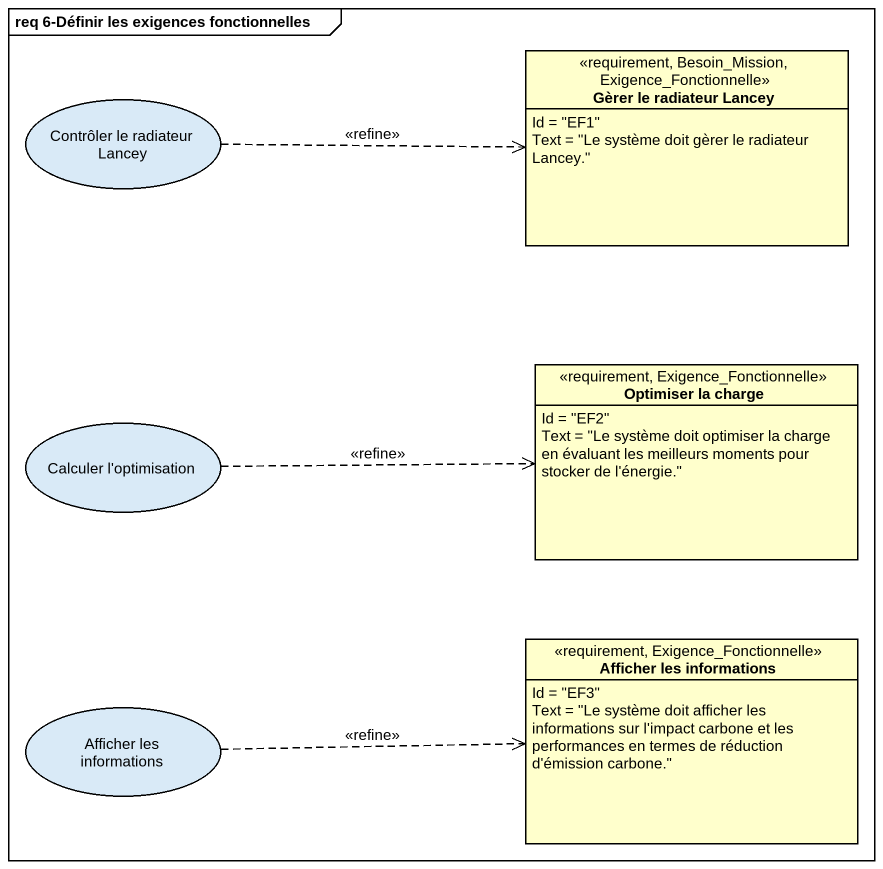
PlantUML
@startuml
mainframe req 6-Définir les exigences fonctionnelles
allowmixing
hide circle
hide empty members
class "Gèrer le radiateur Lancey" as Gèrer_le_radiateur_Lancey <<requirement, Besoin_Mission, Exigence_Fonctionnelle>> {
  Id = "EF1"
  Text = "Le système doit gèrer le radiateur Lancey."
}
usecase "Contrôler le radiateur Lancey" as Contrôler_le_radiateur
class "Optimiser la charge" as Optimiser_la_charge <<requirement, Exigence_Fonctionnelle>> {
  Id = "EF2"
  Text = "Le système doit optimiser la charge en évaluant les meilleurs moments pour stocker de l'énergie."
}
usecase "Calculer l'optimisation" as Calculer_l_optimisation
class "Afficher les informations" as Afficher_les_informations <<requirement, Exigence_Fonctionnelle>> {
  Id = "EF3"
  Text = "Le système doit afficher les informations sur l'impact carbone et les performances en termes de réduction d'émission carbone."
}
usecase "Afficher les informations" as Afficher_les_informations_2
Contrôler_le_radiateur .right.> Gèrer_le_radiateur_Lancey : <<refine>>
Calculer_l_optimisation .right.> Optimiser_la_charge : <<refine>>
Afficher_les_informations_2 .right.> Afficher_les_informations : <<refine>>
@enduml
